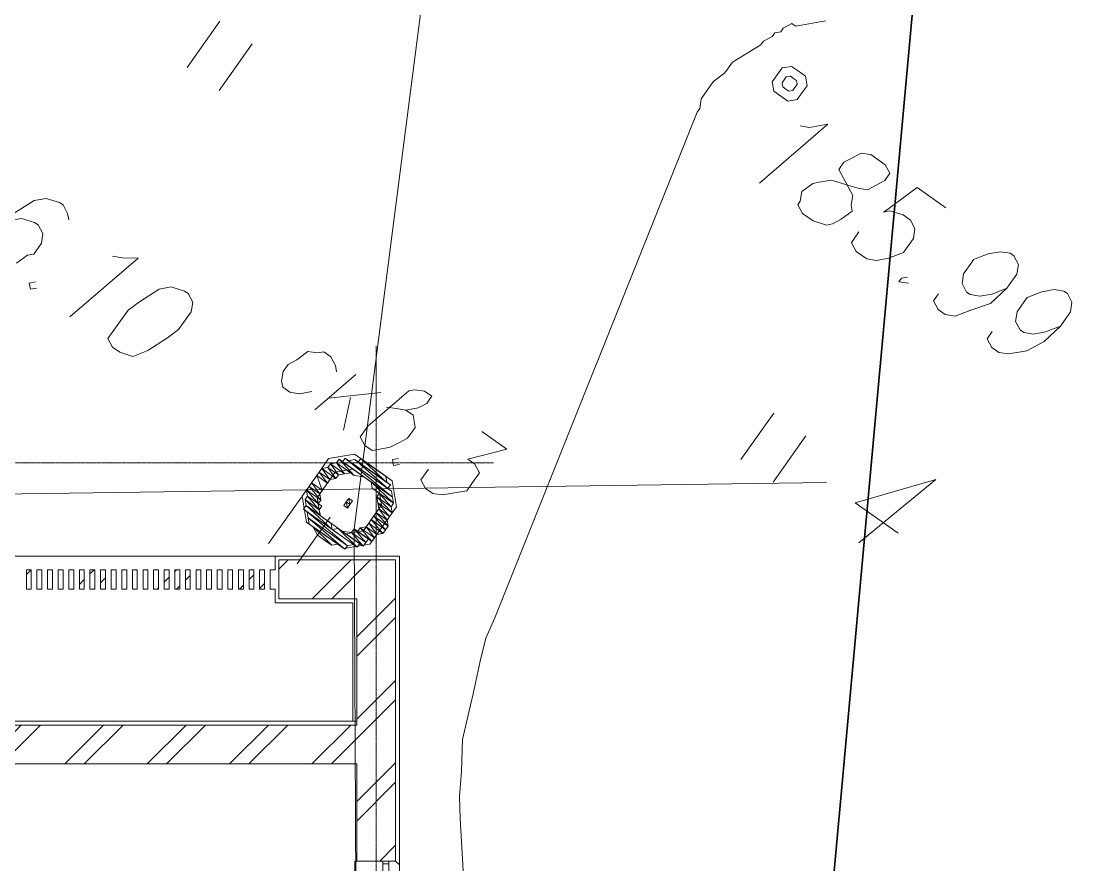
# Model space of a CAD drawing. Header units: millimetres. Extents: x -45570 to 57695, y -24100 to 57483.
# Drawn here: x 16344 to 27165, y 12560 to 21249 of the extents above; entities that cross this region are included whole.
import ezdxf

# ---------------------------------------------------------------- set-up
doc = ezdxf.new("R2010")
doc.units = ezdxf.units.MM
doc.linetypes.add('Осевая 12-2-2', pattern=[16, 12, -2, 0, -2])
for name, color, linetype, lineweight in [('A-FLOR', 8, 'Continuous', 9), ('A-GLAZ', 8, 'Continuous', 9), ('A-WALL', 8, 'Continuous', 18), ('A-WALL-PATT', 8, 'Continuous', 9), ('S-GRID', 8, 'Continuous', 9), ('НВК_ГП', 8, 'Continuous', 18), ('НВК_граница', 6, 'Continuous', 35), ('НВК_топо', 9, 'Continuous', 9)]:
    doc.layers.add(name, color=color, linetype=linetype, lineweight=lineweight)
pattern_1 = [(45, (0, 0), (-424.264, 424.264), []), (45, (0, 200), (-424.264, 424.264), [])]

# ---------------------------------------------------------------- blocks, each defined once
blk = doc.blocks.new('ТОПО')
at = {"layer": 'НВК_граница'}
blk.add_line((24623, 11483), (26187, 28597), dxfattribs=at)
blk.add_line((24623, 11483), (26187, 28597), dxfattribs=at)
at = {"layer": 'НВК_топо'}
for p, q in [((21702, 30997), (19773, 16020)), ((18054, 20770), (18392, 21248)), ((24193, 21174), (24282, 21222)), ((24282, 21222), (24318, 21196)), ((24381, 21206), (24570, 21239)), ((24570, 21239), (24632, 21249)), ((24078, 21090), (24104, 21127)), ((24104, 21127), (24167, 21137)), ((24167, 21137), (24193, 21174)), ((24318, 21196), (24381, 21206)), ((18385, 20535), (18724, 21014)), ((23670, 20826), (23963, 21005)), ((23963, 21005), (23989, 21042)), ((23989, 21042), (24078, 21090)), ((23618, 20752), (23670, 20826)), ((23477, 20631), (23592, 20716)), ((23592, 20716), (23618, 20752)), ((23399, 20521), (23451, 20594)), ((23451, 20594), (23477, 20631)), ((23347, 20447), (23399, 20521)), ((23306, 20311), (23332, 20348)), ((23332, 20348), (23347, 20447)), ((21223, 15104), (23306, 20311)), ((24653, 20186), (23948, 19580)), ((24365, 20169), (24464, 20154)), ((24464, 20154), (24653, 20186)), ((24906, 19841), (24817, 19794)), ((24995, 19889), (24906, 19841)), ((25094, 19874), (24995, 19889)), ((25242, 19769), (25094, 19874)), ((24817, 19794), (24765, 19720)), ((24765, 19720), (24813, 19631)), ((25289, 19681), (25242, 19769)), ((24498, 19577), (24561, 19588)), ((24561, 19588), (24687, 19610)), ((24687, 19610), (24823, 19568)), ((24813, 19631), (24860, 19542)), ((25148, 19559), (25237, 19607)), ((25237, 19607), (25289, 19681)), ((24368, 19394), (24384, 19493)), ((24384, 19493), (24498, 19577)), ((24823, 19568), (24960, 19527)), ((24860, 19542), (24908, 19454)), ((24960, 19527), (25059, 19512)), ((25059, 19512), (25148, 19559)), ((25573, 19535), (25228, 19282)), ((25867, 19327), (25573, 19535)), ((16478, 19400), (16274, 19269)), ((16603, 19422), (16478, 19400)), ((16740, 19381), (16603, 19422)), ((16777, 19355), (16740, 19381)), ((24342, 19357), (24368, 19394)), ((24908, 19454), (24892, 19354)), ((16824, 19266), (16777, 19355)), ((16835, 19203), (16824, 19266)), ((24390, 19268), (24342, 19357)), ((24500, 19190), (24390, 19268)), ((24903, 19291), (24788, 19207)), ((24892, 19354), (24903, 19291)), ((25228, 19282), (25291, 19293)), ((25291, 19293), (25427, 19252)), ((16348, 19216), (16222, 19195)), ((16484, 19175), (16348, 19216)), ((16521, 19149), (16484, 19175)), ((24637, 19148), (24500, 19190)), ((24699, 19159), (24637, 19148)), ((24788, 19207), (24699, 19159)), ((25427, 19252), (25501, 19199)), ((25501, 19199), (25548, 19111)), ((16568, 19060), (16521, 19149)), ((16553, 18961), (16568, 19060)), ((24920, 19003), (24972, 19077)), ((25548, 19111), (25533, 19011)), ((16475, 18850), (16553, 18961)), ((24894, 18966), (24920, 19003)), ((24942, 18877), (24894, 18966)), ((25533, 19011), (25455, 18901)), ((16297, 18755), (16412, 18839)), ((16412, 18839), (16475, 18850)), ((25052, 18799), (24942, 18877)), ((25429, 18864), (25277, 18806)), ((25455, 18901), (25429, 18864)), ((26152, 18794), (26304, 18852)), ((26304, 18852), (26430, 18874)), ((26430, 18874), (26529, 18858)), ((26529, 18858), (26566, 18832)), ((26566, 18832), (26614, 18743)), ((17549, 18808), (16845, 18202)), ((17287, 18828), (17387, 18812)), ((17387, 18812), (17549, 18808)), ((25152, 18784), (25052, 18799)), ((25277, 18806), (25152, 18784)), ((26048, 18647), (26126, 18757)), ((26126, 18757), (26152, 18794)), ((26614, 18743), (26598, 18644)), ((26033, 18547), (26048, 18647)), ((26598, 18644), (26494, 18497)), ((16492, 18562), (16429, 18551)), ((16429, 18551), (16440, 18489)), ((17891, 18511), (17765, 18489)), ((18028, 18469), (17891, 18511)), ((25409, 18602), (25383, 18565)), ((25383, 18565), (25483, 18550)), ((25472, 18613), (25409, 18602)), ((26080, 18458), (26033, 18547)), ((16440, 18489), (16503, 18499)), ((17765, 18489), (17562, 18357)), ((18064, 18443), (18028, 18469)), ((18112, 18355), (18064, 18443)), ((25740, 18367), (25792, 18441)), ((26117, 18432), (26080, 18458)), ((26217, 18417), (26117, 18432)), ((26342, 18438), (26217, 18417)), ((26494, 18497), (26327, 18339)), ((26494, 18497), (26342, 18438)), ((26678, 18366), (26704, 18403)), ((26704, 18403), (26856, 18461)), ((26856, 18461), (26981, 18483)), ((26981, 18483), (27081, 18468)), ((27081, 18468), (27118, 18442)), ((27118, 18442), (27165, 18353)), ((17562, 18357), (17447, 18273)), ((18097, 18255), (18112, 18355)), ((25788, 18279), (25740, 18367)), ((26327, 18339), (26113, 18270)), ((26600, 18256), (26678, 18366)), ((27165, 18353), (27150, 18253)), ((17447, 18273), (17317, 18089)), ((17966, 18071), (18097, 18255)), ((25861, 18227), (25788, 18279)), ((25961, 18211), (25861, 18227)), ((26113, 18270), (25961, 18211)), ((26585, 18156), (26600, 18256)), ((27150, 18253), (27046, 18106)), ((17317, 18089), (17239, 17979)), ((26632, 18068), (26585, 18156)), ((27046, 18106), (26879, 17948)), ((27046, 18106), (26894, 18048)), ((17239, 17979), (17286, 17890)), ((17648, 17855), (17852, 17987)), ((17852, 17987), (17966, 18071)), ((26292, 17977), (26344, 18051)), ((26340, 17888), (26292, 17977)), ((26669, 18042), (26632, 18068)), ((26769, 18026), (26669, 18042)), ((26894, 18048), (26769, 18026)), ((17286, 17890), (17360, 17838)), ((26413, 17836), (26340, 17888)), ((26879, 17948), (26701, 17853)), ((17360, 17838), (17496, 17796)), ((17496, 17796), (17648, 17855)), ((19183, 17762), (19094, 17714)), ((19298, 17846), (19183, 17762)), ((19398, 17831), (19298, 17846)), ((19461, 17842), (19398, 17831)), ((19534, 17790), (19461, 17842)), ((19582, 17701), (19534, 17790)), ((26513, 17821), (26413, 17836)), ((26701, 17853), (26513, 17821)), ((19042, 17641), (19027, 17541)), ((19094, 17714), (19042, 17641)), ((19593, 17638), (19582, 17701)), ((19027, 17541), (19038, 17478)), ((19792, 17608), (19369, 17244)), ((19038, 17478), (19111, 17426)), ((19111, 17426), (19211, 17411)), ((19211, 17411), (19337, 17433)), ((20049, 17425), (19510, 17365)), ((20337, 17442), (19915, 17079)), ((20400, 17453), (20337, 17442)), ((20500, 17438), (20400, 17453)), ((20573, 17386), (20500, 17438)), ((19735, 17372), (19663, 17036)), ((20521, 17312), (20547, 17349)), ((20547, 17349), (20573, 17386)), ((20108, 17274), (20207, 17258)), ((20207, 17258), (20307, 17243)), ((20307, 17243), (20432, 17265)), ((20380, 17191), (20307, 17243)), ((20432, 17265), (20521, 17312)), ((23757, 16734), (24095, 17213)), ((20391, 17128), (20380, 17191)), ((20402, 17065), (20391, 17128)), ((19863, 17005), (19837, 16969)), ((19915, 17079), (19863, 17005)), ((20324, 16955), (20402, 17065)), ((21088, 17021), (21346, 16839)), ((19837, 16969), (19884, 16880)), ((20146, 16860), (20235, 16907)), ((20235, 16907), (20324, 16955)), ((24088, 16500), (24426, 16978)), ((19884, 16880), (19958, 16828)), ((19958, 16828), (20020, 16838)), ((20020, 16838), (20146, 16860)), ((21346, 16839), (20943, 16738)), ((19503, 16653), (19529, 16689)), ((19529, 16689), (19591, 16700)), ((19676, 16585), (19529, 16689)), ((19529, 16689), (19676, 16585)), ((19676, 16585), (19529, 16689)), ((19676, 16585), (19529, 16689)), ((19529, 16689), (19676, 16585)), ((19676, 16585), (19529, 16689)), ((19529, 16689), (19613, 16575)), ((19529, 16689), (19613, 16575)), ((19591, 16700), (19618, 16737)), ((19775, 16570), (19591, 16700)), ((19775, 16570), (19591, 16700)), ((19591, 16700), (19775, 16570)), ((19591, 16700), (19775, 16570)), ((19775, 16570), (19591, 16700)), ((19739, 16596), (19591, 16700)), ((19591, 16700), (19739, 16596)), ((19739, 16596), (19591, 16700)), ((19591, 16700), (19775, 16570)), ((19739, 16596), (19591, 16700)), ((19591, 16700), (19676, 16585)), ((19591, 16700), (19676, 16585)), ((19654, 16711), (19618, 16737)), ((19618, 16737), (20169, 16347)), ((19875, 16555), (19618, 16737)), ((19618, 16737), (19875, 16555)), ((19875, 16555), (19618, 16737)), ((19618, 16737), (19912, 16529)), ((19875, 16555), (19618, 16737)), ((19618, 16737), (19775, 16570)), ((19618, 16737), (19775, 16570)), ((19654, 16711), (19680, 16748)), ((20169, 16347), (19654, 16711)), ((20169, 16347), (19654, 16711)), ((19654, 16711), (20169, 16347)), ((20169, 16347), (19654, 16711)), ((20159, 16409), (19680, 16748)), ((19680, 16748), (19717, 16722)), ((20159, 16409), (19680, 16748)), ((19680, 16748), (20169, 16347)), ((19680, 16748), (20169, 16347)), ((19717, 16722), (19780, 16733)), ((20122, 16435), (19717, 16722)), ((20122, 16435), (19717, 16722)), ((19717, 16722), (20159, 16409)), ((19717, 16722), (20159, 16409)), ((20148, 16472), (19780, 16733)), ((19780, 16733), (19817, 16706)), ((20148, 16472), (19780, 16733)), ((19780, 16733), (20122, 16435)), ((19780, 16733), (20122, 16435)), ((19817, 16706), (19843, 16743)), ((20111, 16498), (19817, 16706)), ((20111, 16498), (19817, 16706)), ((19817, 16706), (20148, 16472)), ((19817, 16706), (20148, 16472)), ((20100, 16561), (19843, 16743)), ((19843, 16743), (19916, 16691)), ((20100, 16561), (19843, 16743)), ((19843, 16743), (20111, 16498)), ((19843, 16743), (20111, 16498)), ((20027, 16613), (19916, 16691)), ((19916, 16691), (19990, 16639)), ((20064, 16587), (19916, 16691)), ((19916, 16691), (20064, 16587)), ((20064, 16587), (19916, 16691)), ((19916, 16691), (20027, 16613)), ((20064, 16587), (19916, 16691)), ((19916, 16691), (20100, 16561)), ((19916, 16691), (20100, 16561)), ((20230, 16745), (20168, 16734)), ((20168, 16734), (20178, 16671)), ((20178, 16671), (20241, 16682)), ((20943, 16738), (21017, 16686)), ((21017, 16686), (21064, 16597)), ((19336, 16495), (19388, 16568)), ((19388, 16568), (19414, 16605)), ((19498, 16490), (19388, 16568)), ((19498, 16490), (19388, 16568)), ((19388, 16568), (19498, 16490)), ((19388, 16568), (19498, 16490)), ((19498, 16490), (19388, 16568)), ((19498, 16490), (19388, 16568)), ((19388, 16568), (19446, 16417)), ((19388, 16568), (19446, 16417)), ((19414, 16605), (19440, 16642)), ((19524, 16527), (19414, 16605)), ((19524, 16527), (19414, 16605)), ((19414, 16605), (19498, 16490)), ((19414, 16605), (19498, 16490)), ((19440, 16642), (19503, 16653)), ((19587, 16538), (19440, 16642)), ((19587, 16538), (19440, 16642)), ((19440, 16642), (19587, 16538)), ((19440, 16642), (19587, 16538)), ((19587, 16538), (19440, 16642)), ((19587, 16538), (19440, 16642)), ((19440, 16642), (19524, 16527)), ((19440, 16642), (19524, 16527)), ((19613, 16575), (19503, 16653)), ((19613, 16575), (19503, 16653)), ((19503, 16653), (19587, 16538)), ((19503, 16653), (19587, 16538)), ((19587, 16538), (19613, 16575)), ((19613, 16575), (19676, 16585)), ((19676, 16585), (19739, 16596)), ((19676, 16585), (19676, 16585)), ((19739, 16596), (19739, 16596)), ((19775, 16570), (19739, 16596)), ((19775, 16570), (19875, 16555)), ((19990, 16639), (20027, 16613)), ((20027, 16613), (20064, 16587)), ((20064, 16587), (20064, 16587)), ((20100, 16561), (20064, 16587)), ((20111, 16498), (20100, 16561)), ((20462, 16526), (20488, 16563)), ((20488, 16563), (20540, 16636)), ((21064, 16597), (20986, 16486)), ((-2296, 16121), (24638, 16497)), ((19284, 16421), (19310, 16458)), ((19310, 16458), (19336, 16495)), ((19420, 16380), (19310, 16458)), ((19420, 16380), (19310, 16458)), ((19310, 16458), (19431, 16317)), ((19310, 16458), (19431, 16317)), ((19446, 16417), (19336, 16495)), ((19446, 16417), (19336, 16495)), ((19336, 16495), (19446, 16417)), ((19336, 16495), (19446, 16417)), ((19446, 16417), (19336, 16495)), ((19446, 16417), (19336, 16495)), ((19336, 16495), (19420, 16380)), ((19336, 16495), (19420, 16380)), ((19446, 16417), (19498, 16490)), ((19498, 16490), (19524, 16527)), ((19524, 16527), (19587, 16538)), ((19875, 16555), (19875, 16555)), ((19912, 16529), (19875, 16555)), ((20169, 16347), (19912, 16529)), ((19912, 16529), (20169, 16347)), ((20169, 16347), (19912, 16529)), ((19912, 16529), (20169, 16347)), ((20169, 16347), (19912, 16529)), ((19912, 16529), (20169, 16347)), ((19912, 16529), (20169, 16347)), ((19949, 16503), (19912, 16529)), ((20169, 16347), (19949, 16503)), ((20169, 16347), (19949, 16503)), ((19949, 16503), (20180, 16284)), ((19949, 16503), (20180, 16284)), ((19959, 16440), (19949, 16503)), ((20148, 16472), (20111, 16498)), ((20122, 16435), (20148, 16472)), ((20510, 16437), (20462, 16526)), ((20986, 16486), (20934, 16413)), ((25764, 16529), (24932, 16289)), ((24971, 15875), (25764, 16529)), ((18893, 15869), (19232, 16348)), ((19268, 16322), (19294, 16358)), ((19431, 16317), (19284, 16421)), ((19431, 16317), (19284, 16421)), ((19284, 16421), (19431, 16317)), ((19284, 16421), (19431, 16317)), ((19431, 16317), (19284, 16421)), ((19431, 16317), (19284, 16421)), ((19284, 16421), (19405, 16280)), ((19284, 16421), (19405, 16280)), ((19294, 16358), (19284, 16421)), ((19405, 16280), (19294, 16358)), ((19442, 16254), (19294, 16358)), ((19294, 16358), (19442, 16254)), ((19442, 16254), (19294, 16358)), ((19294, 16358), (19405, 16280)), ((19442, 16254), (19294, 16358)), ((19294, 16358), (19415, 16217)), ((19294, 16358), (19415, 16217)), ((19420, 16380), (19446, 16417)), ((19431, 16317), (19420, 16380)), ((20180, 16284), (19959, 16440)), ((20180, 16284), (19959, 16440)), ((19959, 16440), (20180, 16284)), ((19959, 16440), (20180, 16284)), ((20033, 16388), (19959, 16440)), ((20007, 16351), (20033, 16388)), ((20154, 16247), (20007, 16351)), ((20154, 16247), (20007, 16351)), ((20007, 16351), (20165, 16184)), ((20007, 16351), (20165, 16184)), ((20018, 16288), (20007, 16351)), ((20180, 16284), (20033, 16388)), ((20180, 16284), (20033, 16388)), ((20033, 16388), (20180, 16284)), ((20033, 16388), (20180, 16284)), ((20180, 16284), (20033, 16388)), ((20180, 16284), (20033, 16388)), ((20033, 16388), (20154, 16247)), ((20033, 16388), (20154, 16247)), ((20159, 16409), (20122, 16435)), ((20169, 16347), (20159, 16409)), ((20169, 16347), (20169, 16347)), ((20180, 16284), (20169, 16347)), ((20583, 16385), (20510, 16437)), ((20683, 16370), (20583, 16385)), ((20808, 16391), (20683, 16370)), ((20934, 16413), (20808, 16391)), ((19253, 16222), (19279, 16259)), ((19415, 16217), (19268, 16322)), ((19415, 16217), (19268, 16322)), ((19268, 16322), (19426, 16155)), ((19268, 16322), (19426, 16155)), ((19279, 16259), (19268, 16322)), ((19426, 16155), (19279, 16259)), ((19463, 16129), (19279, 16259)), ((19279, 16259), (19463, 16129)), ((19279, 16259), (19463, 16129)), ((19463, 16129), (19279, 16259)), ((19463, 16129), (19279, 16259)), ((19279, 16259), (19463, 16129)), ((19463, 16129), (19279, 16259)), ((19279, 16259), (19426, 16155)), ((19537, 16077), (19279, 16259)), ((19279, 16259), (19537, 16077)), ((19537, 16077), (19279, 16259)), ((19279, 16259), (19463, 16129)), ((19537, 16077), (19279, 16259)), ((19279, 16259), (19547, 16014)), ((19279, 16259), (19547, 16014)), ((19405, 16280), (19431, 16317)), ((19405, 16280), (19442, 16254)), ((19415, 16217), (19442, 16254)), ((19442, 16254), (19442, 16254)), ((19667, 16260), (19693, 16297)), ((19704, 16234), (19667, 16260)), ((19704, 16234), (19667, 16260)), ((19667, 16260), (19704, 16234)), ((19667, 16260), (19704, 16234)), ((19704, 16234), (19667, 16260)), ((19704, 16234), (19667, 16260)), ((19667, 16260), (19704, 16234)), ((19704, 16234), (19667, 16260)), ((19667, 16260), (19704, 16234)), ((19667, 16260), (19704, 16234)), ((19704, 16234), (19667, 16260)), ((19704, 16234), (19667, 16260)), ((19667, 16260), (19704, 16234)), ((19704, 16234), (19667, 16260)), ((19667, 16260), (19704, 16234)), ((19667, 16260), (19704, 16234)), ((19704, 16234), (19667, 16260)), ((19704, 16234), (19667, 16260)), ((19667, 16260), (19704, 16234)), ((19704, 16234), (19667, 16260)), ((19667, 16260), (19704, 16234)), ((19667, 16260), (19704, 16234)), ((19704, 16234), (19667, 16260)), ((19704, 16234), (19667, 16260)), ((19667, 16260), (19704, 16234)), ((19693, 16297), (19719, 16334)), ((19730, 16271), (19693, 16297)), ((19730, 16271), (19693, 16297)), ((19693, 16297), (19730, 16271)), ((19693, 16297), (19730, 16271)), ((19730, 16271), (19693, 16297)), ((19730, 16271), (19693, 16297)), ((19693, 16297), (19730, 16271)), ((19730, 16271), (19693, 16297)), ((19693, 16297), (19730, 16271)), ((19693, 16297), (19730, 16271)), ((19730, 16271), (19693, 16297)), ((19730, 16271), (19693, 16297)), ((19693, 16297), (19730, 16271)), ((19730, 16271), (19693, 16297)), ((19693, 16297), (19730, 16271)), ((19693, 16297), (19730, 16271)), ((19730, 16271), (19693, 16297)), ((19730, 16271), (19693, 16297)), ((19693, 16297), (19730, 16271)), ((19730, 16271), (19693, 16297)), ((19693, 16297), (19730, 16271)), ((19693, 16297), (19730, 16271)), ((19730, 16271), (19693, 16297)), ((19730, 16271), (19693, 16297)), ((19693, 16297), (19730, 16271)), ((19730, 16271), (19693, 16297)), ((19693, 16297), (19730, 16271)), ((19693, 16297), (19730, 16271)), ((19730, 16271), (19693, 16297)), ((19730, 16271), (19693, 16297)), ((19693, 16297), (19730, 16271)), ((19730, 16271), (19693, 16297)), ((19693, 16297), (19730, 16271)), ((19693, 16297), (19730, 16271)), ((19730, 16271), (19693, 16297)), ((19730, 16271), (19693, 16297)), ((19693, 16297), (19730, 16271)), ((19730, 16271), (19693, 16297)), ((19693, 16297), (19730, 16271)), ((19693, 16297), (19730, 16271)), ((19730, 16271), (19693, 16297)), ((19730, 16271), (19693, 16297)), ((19693, 16297), (19730, 16271)), ((19730, 16271), (19693, 16297)), ((19693, 16297), (19730, 16271)), ((19693, 16297), (19730, 16271)), ((19730, 16271), (19693, 16297)), ((19730, 16271), (19693, 16297)), ((19693, 16297), (19730, 16271)), ((19730, 16271), (19693, 16297)), ((19693, 16297), (19704, 16234)), ((19693, 16297), (19704, 16234)), ((19704, 16234), (19730, 16271)), ((19704, 16234), (19704, 16234)), ((19704, 16234), (19704, 16234)), ((19704, 16234), (19704, 16234)), ((19704, 16234), (19704, 16234)), ((19704, 16234), (19704, 16234)), ((19756, 16308), (19719, 16334)), ((19719, 16334), (19756, 16308)), ((19719, 16334), (19756, 16308)), ((19756, 16308), (19719, 16334)), ((19756, 16308), (19719, 16334)), ((19719, 16334), (19756, 16308)), ((19756, 16308), (19719, 16334)), ((19719, 16334), (19756, 16308)), ((19719, 16334), (19756, 16308)), ((19756, 16308), (19719, 16334)), ((19756, 16308), (19719, 16334)), ((19719, 16334), (19756, 16308)), ((19756, 16308), (19719, 16334)), ((19719, 16334), (19756, 16308)), ((19719, 16334), (19756, 16308)), ((19756, 16308), (19719, 16334)), ((19756, 16308), (19719, 16334)), ((19719, 16334), (19756, 16308)), ((19756, 16308), (19719, 16334)), ((19719, 16334), (19756, 16308)), ((19719, 16334), (19756, 16308)), ((19756, 16308), (19719, 16334)), ((19756, 16308), (19719, 16334)), ((19719, 16334), (19756, 16308)), ((19756, 16308), (19719, 16334)), ((19719, 16334), (19756, 16308)), ((19719, 16334), (19756, 16308)), ((19756, 16308), (19719, 16334)), ((19756, 16308), (19719, 16334)), ((19719, 16334), (19756, 16308)), ((19756, 16308), (19719, 16334)), ((19719, 16334), (19756, 16308)), ((19719, 16334), (19756, 16308)), ((19756, 16308), (19719, 16334)), ((19756, 16308), (19719, 16334)), ((19719, 16334), (19756, 16308)), ((19756, 16308), (19719, 16334)), ((19719, 16334), (19756, 16308)), ((19756, 16308), (19719, 16334)), ((19719, 16334), (19730, 16271)), ((19719, 16334), (19730, 16271)), ((19730, 16271), (19756, 16308)), ((19730, 16271), (19730, 16271)), ((19730, 16271), (19730, 16271)), ((19730, 16271), (19730, 16271)), ((19730, 16271), (19730, 16271)), ((19730, 16271), (19730, 16271)), ((19730, 16271), (19730, 16271)), ((19730, 16271), (19730, 16271)), ((19730, 16271), (19730, 16271)), ((19730, 16271), (19730, 16271)), ((19756, 16308), (19756, 16308)), ((19756, 16308), (19756, 16308)), ((19756, 16308), (19756, 16308)), ((19756, 16308), (19756, 16308)), ((19756, 16308), (19756, 16308)), ((19756, 16308), (19756, 16308)), ((19756, 16308), (19756, 16308)), ((19756, 16308), (19756, 16308)), ((20165, 16184), (20018, 16288)), ((20165, 16184), (20018, 16288)), ((20018, 16288), (20165, 16184)), ((20018, 16288), (20165, 16184)), ((20165, 16184), (20018, 16288)), ((20165, 16184), (20018, 16288)), ((20018, 16288), (20139, 16147)), ((20018, 16288), (20139, 16147)), ((20028, 16225), (20018, 16288)), ((20154, 16247), (20180, 16284)), ((20165, 16184), (20154, 16247)), ((24932, 16289), (25374, 15977)), ((19187, 15661), (19526, 16139)), ((19547, 16014), (19253, 16222)), ((19805, 15831), (19253, 16222)), ((19253, 16222), (19805, 15831)), ((19253, 16222), (19805, 15831)), ((19290, 16196), (19253, 16222)), ((19805, 15831), (19290, 16196)), ((19768, 15858), (19290, 16196)), ((19290, 16196), (19768, 15858)), ((19768, 15858), (19290, 16196)), ((19290, 16196), (19805, 15831)), ((19768, 15858), (19290, 16196)), ((19290, 16196), (19705, 15847)), ((19290, 16196), (19705, 15847)), ((19301, 16133), (19290, 16196)), ((19705, 15847), (19301, 16133)), ((19705, 15847), (19301, 16133)), ((19301, 16133), (19679, 15810)), ((19301, 16133), (19679, 15810)), ((19311, 16070), (19301, 16133)), ((19426, 16155), (19415, 16217)), ((19426, 16155), (19463, 16129)), ((19463, 16129), (19463, 16129)), ((19463, 16129), (19537, 16077)), ((19950, 16115), (19976, 16152)), ((19976, 16152), (20002, 16189)), ((20124, 16048), (19976, 16152)), ((20124, 16048), (19976, 16152)), ((19976, 16152), (20098, 16011)), ((19976, 16152), (20098, 16011)), ((20002, 16189), (20028, 16225)), ((20113, 16111), (20002, 16189)), ((20113, 16111), (20002, 16189)), ((20002, 16189), (20124, 16048)), ((20002, 16189), (20124, 16048)), ((20139, 16147), (20028, 16225)), ((20139, 16147), (20028, 16225)), ((20028, 16225), (20113, 16111)), ((20028, 16225), (20113, 16111)), ((20113, 16111), (20139, 16147)), ((20139, 16147), (20165, 16184)), ((19679, 15810), (19311, 16070)), ((19679, 15810), (19311, 16070)), ((19311, 16070), (19642, 15836)), ((19311, 16070), (19642, 15836)), ((19348, 16044), (19311, 16070)), ((19642, 15836), (19348, 16044)), ((19606, 15862), (19348, 16044)), ((19348, 16044), (19606, 15862)), ((19606, 15862), (19348, 16044)), ((19348, 16044), (19642, 15836)), ((19606, 15862), (19348, 16044)), ((19348, 16044), (19543, 15851)), ((19348, 16044), (19543, 15851)), ((19396, 15955), (19348, 16044)), ((19537, 16077), (19537, 16077)), ((19547, 16014), (19537, 16077)), ((19547, 16014), (19610, 16024)), ((19831, 15868), (19610, 16024)), ((19610, 16024), (19647, 15998)), ((19831, 15868), (19610, 16024)), ((19610, 16024), (19805, 15831)), ((19610, 16024), (19805, 15831)), ((19747, 15983), (19773, 16020)), ((19920, 15916), (19773, 16020)), ((19773, 16020), (19809, 15994)), ((19920, 15916), (19773, 16020)), ((19773, 16020), (19894, 15879)), ((19773, 16020), (19894, 15879)), ((19773, 16020), (19875, -4591)), ((19809, 15994), (19835, 16031)), ((19835, 16031), (19898, 16041)), ((19983, 15927), (19835, 16031)), ((19983, 15927), (19835, 16031)), ((19835, 16031), (19957, 15890)), ((19835, 16031), (19957, 15890)), ((19898, 16041), (19924, 16078)), ((20009, 15963), (19898, 16041)), ((20009, 15963), (19898, 16041)), ((19898, 16041), (20009, 15963)), ((19898, 16041), (20009, 15963)), ((20009, 15963), (19898, 16041)), ((20009, 15963), (19898, 16041)), ((19898, 16041), (19983, 15927)), ((19898, 16041), (19983, 15927)), ((19924, 16078), (19950, 16115)), ((20071, 15974), (19924, 16078)), ((20071, 15974), (19924, 16078)), ((19924, 16078), (20009, 15963)), ((19924, 16078), (20009, 15963)), ((20098, 16011), (19950, 16115)), ((20098, 16011), (19950, 16115)), ((19950, 16115), (20071, 15974)), ((19950, 16115), (20071, 15974)), ((20098, 16011), (20124, 16048)), ((20124, 16048), (20113, 16111)), ((19543, 15851), (19396, 15955)), ((19506, 15877), (19396, 15955)), ((19396, 15955), (19543, 15851)), ((19506, 15877), (19396, 15955)), ((19396, 15955), (19506, 15877)), ((19396, 15955), (19506, 15877)), ((19469, 15903), (19396, 15955)), ((19805, 15831), (19547, 16014)), ((19868, 15842), (19647, 15998)), ((19647, 15998), (19747, 15983)), ((19868, 15842), (19647, 15998)), ((19647, 15998), (19831, 15868)), ((19647, 15998), (19831, 15868)), ((19894, 15879), (19747, 15983)), ((19894, 15879), (19747, 15983)), ((19747, 15983), (19894, 15879)), ((19747, 15983), (19894, 15879)), ((19894, 15879), (19747, 15983)), ((19894, 15879), (19747, 15983)), ((19747, 15983), (19868, 15842)), ((19747, 15983), (19868, 15842)), ((19957, 15890), (19809, 15994)), ((19957, 15890), (19809, 15994)), ((19809, 15994), (19920, 15916)), ((19809, 15994), (19920, 15916)), ((19894, 15879), (19920, 15916)), ((19920, 15916), (19957, 15890)), ((19957, 15890), (19983, 15927)), ((19983, 15927), (20009, 15963)), ((20009, 15963), (20071, 15974)), ((20071, 15974), (20098, 16011)), ((19506, 15877), (19469, 15903)), ((19543, 15851), (19506, 15877)), ((19543, 15851), (19606, 15862)), ((19606, 15862), (19606, 15862)), ((19642, 15836), (19606, 15862)), ((19642, 15836), (19679, 15810)), ((19679, 15810), (19705, 15847)), ((19705, 15847), (19768, 15858)), ((19768, 15858), (19768, 15858)), ((19805, 15831), (19768, 15858)), ((19805, 15831), (19831, 15868)), ((19831, 15868), (19868, 15842)), ((19868, 15842), (19894, 15879)), ((21129, 14894), (21223, 15104)), ((21073, 14658), (21129, 14894)), ((21001, 14323), (21073, 14658)), ((20944, 14087), (21001, 14323)), ((20888, 13851), (20944, 14087)), ((20879, 13526), (20888, 13851)), ((20859, 13264), (20879, 13526)), ((20865, 13038), (20859, 13264)), ((20916, 12174), (20865, 13038))]:
    blk.add_line(p, q, dxfattribs=at)
for points in [[(24349, 20732), (24278, 20782), (24180, 20766), (24129, 20694)], [(24129, 20694), (24079, 20623), (24096, 20525), (24167, 20475)], [(24297, 20658), (24267, 20680), (24224, 20673), (24203, 20642)], [(24387, 20512), (24437, 20583), (24420, 20682), (24349, 20732)], [(24203, 20642), (24181, 20612), (24189, 20570), (24219, 20548)], [(24219, 20548), (24250, 20527), (24292, 20534), (24313, 20564)], [(24313, 20564), (24335, 20595), (24328, 20637), (24297, 20658)], [(24167, 20475), (24238, 20424), (24337, 20441), (24387, 20512)], [(19972, 16652), (19778, 16789), (19511, 16743), (19375, 16550)], [(19893, 16542), (19761, 16635), (19579, 16604), (19485, 16472)], [(20074, 16055), (20210, 16248), (20165, 16516), (19972, 16652)], [(19375, 16550), (19238, 16357), (19284, 16090), (19477, 15953)], [(19485, 16472), (19392, 16340), (19423, 16157), (19555, 16064)], [(19963, 16133), (20057, 16266), (20026, 16448), (19893, 16542)], [(19555, 16064), (19687, 15970), (19870, 16001), (19963, 16133)], [(19477, 15953), (19670, 15817), (19937, 15862), (20074, 16055)]]:
    blk.add_lwpolyline(points, dxfattribs=at)
blk = doc.blocks.new('INT 20 Окно Прямоугольник 1ст - INT 20 Окно Прямоугольник 1ст 1000-3000h-1568821-ГП')
at = {"layer": 'A-GLAZ'}
for p, q in [((460, 240), (-460, 240)), ((-500, 130), (-400, 130)), ((-470, 130), (-500, 130)), ((-470, 70), (-470, 130)), ((-400, 130), (-470, 130)), ((-470, 130), (-470, 70)), ((400, 130), (500, 130)), ((470, 130), (400, 130)), ((500, 130), (470, 130)), ((470, 130), (470, 70)), ((470, 70), (470, 130)), ((-500, 70), (-470, 70)), ((-400, 70), (-500, 70)), ((-470, 70), (-400, 70)), ((500, 70), (400, 70)), ((400, 70), (470, 70)), ((470, 70), (500, 70)), ((-500, -200), (-500, -220)), ((500, -220), (500, -200)), ((-500, -220), (500, -220))]:
    blk.add_line(p, q, dxfattribs=at)
blk = doc.blocks.new('ГП01')
at = {"layer": 'A-WALL-PATT', "lineweight": 9}
h = blk.add_hatch(dxfattribs=at)
h.set_pattern_fill('FP_2', color=256, style=0, pattern_type=2)
h.set_pattern_definition(pattern_1)
h.paths.add_polyline_path([(21968, 19973), (22368, 19973), (22368, 20373), (21168, 20373), (21168, 19973), (21278, 19973)])
h = blk.add_hatch(dxfattribs=at)
h.set_pattern_fill('FP_2', color=256, style=0, pattern_type=2)
h.set_pattern_definition(pattern_1)
h.paths.add_polyline_path([(18567, 20073), (18617, 20073), (18617, 20273), (18567, 20273)])
h = blk.add_hatch(dxfattribs=at)
h.set_pattern_fill('FP_2', color=256, style=0, pattern_type=2)
h.set_pattern_definition(pattern_1)
h.paths.add_polyline_path([(19004, 20073), (19054, 20073), (19054, 20273), (19004, 20273)])
h = blk.add_hatch(dxfattribs=at)
h.set_pattern_fill('FP_2', color=256, style=0, pattern_type=2)
h.set_pattern_definition(pattern_1)
h.paths.add_polyline_path([(19113, 20073), (19163, 20073), (19163, 20273), (19113, 20273)])
h = blk.add_hatch(dxfattribs=at)
h.set_pattern_fill('FP_2', color=256, style=0, pattern_type=2)
h.set_pattern_definition(pattern_1)
h.paths.add_polyline_path([(19222, 20073), (19272, 20073), (19272, 20273), (19222, 20273)])
h = blk.add_hatch(dxfattribs=at)
h.set_pattern_fill('FP_2', color=256, style=0, pattern_type=2)
h.set_pattern_definition(pattern_1)
h.paths.add_polyline_path([(19331, 20073), (19381, 20073), (19381, 20273), (19331, 20273)])
h = blk.add_hatch(dxfattribs=at)
h.set_pattern_fill('FP_2', color=256, style=0, pattern_type=2)
h.set_pattern_definition(pattern_1)
h.paths.add_polyline_path([(19877, 20073), (19927, 20073), (19927, 20273), (19877, 20273)])
h = blk.add_hatch(dxfattribs=at)
h.set_pattern_fill('FP_2', color=256, style=0, pattern_type=2)
h.set_pattern_definition(pattern_1)
h.paths.add_polyline_path([(19986, 20073), (20036, 20073), (20036, 20273), (19986, 20273)])
h = blk.add_hatch(dxfattribs=at)
h.set_pattern_fill('FP_2', color=256, style=0, pattern_type=2)
h.set_pattern_definition(pattern_1)
h.paths.add_polyline_path([(20096, 20073), (20146, 20073), (20146, 20273), (20096, 20273)])
h = blk.add_hatch(dxfattribs=at)
h.set_pattern_fill('FP_2', color=256, style=0, pattern_type=2)
h.set_pattern_definition(pattern_1)
h.paths.add_polyline_path([(20205, 20073), (20255, 20073), (20255, 20273), (20205, 20273)])
h = blk.add_hatch(dxfattribs=at)
h.set_pattern_fill('FP_2', color=256, style=0, pattern_type=2)
h.set_pattern_definition(pattern_1)
h.paths.add_polyline_path([(20751, 20073), (20801, 20073), (20801, 20273), (20751, 20273)])
h = blk.add_hatch(dxfattribs=at)
h.set_pattern_fill('FP_2', color=256, style=0, pattern_type=2)
h.set_pattern_definition(pattern_1)
h.paths.add_polyline_path([(20860, 20073), (20910, 20073), (20910, 20273), (20860, 20273)])
h = blk.add_hatch(dxfattribs=at)
h.set_pattern_fill('FP_2', color=256, style=0, pattern_type=2)
h.set_pattern_definition(pattern_1)
h.paths.add_polyline_path([(20969, 20073), (21019, 20073), (21019, 20273), (20969, 20273)])
h = blk.add_hatch(dxfattribs=at)
h.set_pattern_fill('FP_2', color=256, style=0, pattern_type=2)
h.set_pattern_definition(pattern_1)
h.paths.add_polyline_path([(22368, 18673), (22368, 19973), (21968, 19973), (21968, 18673)])
h = blk.add_hatch(dxfattribs=at)
h.set_pattern_fill('FP_2', color=256, style=0, pattern_type=2)
h.set_pattern_definition(pattern_1)
h.paths.add_polyline_path([(21968, 18273), (21968, 18673), (14568, 18673), (14568, 18273), (21278, 18273)])
h = blk.add_hatch(dxfattribs=at)
h.set_pattern_fill('FP_2', color=256, style=0, pattern_type=2)
h.set_pattern_definition(pattern_1)
h.paths.add_polyline_path([(22129, 5973), (22368, 5973), (22368, 14148), (21968, 14148), (21968, 5973)])
h.paths.add_polyline_path([(21968, 15248), (22368, 15248), (22368, 16273), (21968, 16273), (21968, 16199)])
h.paths.add_polyline_path([(21968, 17273), (22368, 17273), (22368, 18673), (21968, 18673), (21968, 17806)])
at = {"layer": 'A-FLOR'}
blk.add_line((21128, 20413), (15008, 20413), dxfattribs=at)
at = {"layer": 'A-WALL', "lineweight": 18}
for p, q in [((21128, 20413), (21128, 20273)), ((22408, 20413), (21128, 20413)), ((22368, 20373), (21168, 20373)), ((21168, 20373), (21168, 19973)), ((22368, 17273), (22368, 20373)), ((22408, 17233), (22408, 20413)), ((18567, 20273), (18567, 20073)), ((18617, 20273), (18567, 20273)), ((18617, 20073), (18617, 20273)), ((18676, 20273), (18676, 20073)), ((18726, 20273), (18676, 20273)), ((18726, 20073), (18726, 20273)), ((18785, 20273), (18785, 20073)), ((18835, 20273), (18785, 20273)), ((18835, 20073), (18835, 20273)), ((18895, 20273), (18895, 20073)), ((18945, 20273), (18895, 20273)), ((18945, 20073), (18945, 20273)), ((19004, 20273), (19004, 20073)), ((19054, 20273), (19004, 20273)), ((19054, 20073), (19054, 20273)), ((19113, 20273), (19113, 20073)), ((19163, 20273), (19113, 20273)), ((19163, 20073), (19163, 20273)), ((19222, 20273), (19222, 20073)), ((19272, 20273), (19222, 20273)), ((19272, 20073), (19272, 20273)), ((19331, 20273), (19331, 20073)), ((19381, 20273), (19331, 20273)), ((19381, 20073), (19381, 20273)), ((19440, 20273), (19440, 20073)), ((19490, 20273), (19440, 20273)), ((19490, 20073), (19490, 20273)), ((19550, 20273), (19550, 20073)), ((19600, 20273), (19550, 20273)), ((19600, 20073), (19600, 20273)), ((19659, 20273), (19659, 20073)), ((19709, 20273), (19659, 20273)), ((19709, 20073), (19709, 20273)), ((19768, 20273), (19768, 20073)), ((19818, 20273), (19768, 20273)), ((19818, 20073), (19818, 20273)), ((19877, 20273), (19877, 20073)), ((19927, 20273), (19877, 20273)), ((19927, 20073), (19927, 20273)), ((19986, 20273), (19986, 20073)), ((20036, 20273), (19986, 20273)), ((20036, 20073), (20036, 20273)), ((20096, 20273), (20096, 20073)), ((20146, 20273), (20096, 20273)), ((20146, 20073), (20146, 20273)), ((20205, 20273), (20205, 20073)), ((20255, 20273), (20205, 20273)), ((20255, 20073), (20255, 20273)), ((20314, 20273), (20314, 20073)), ((20364, 20273), (20314, 20273)), ((20364, 20073), (20364, 20273)), ((20423, 20273), (20423, 20073)), ((20473, 20273), (20423, 20273)), ((20473, 20073), (20473, 20273)), ((20532, 20273), (20532, 20073)), ((20582, 20273), (20532, 20273)), ((20582, 20073), (20582, 20273)), ((20641, 20273), (20641, 20073)), ((20691, 20273), (20641, 20273)), ((20691, 20073), (20691, 20273)), ((20751, 20273), (20751, 20073)), ((20801, 20273), (20751, 20273)), ((20801, 20073), (20801, 20273)), ((20860, 20273), (20860, 20073)), ((20910, 20273), (20860, 20273)), ((20910, 20073), (20910, 20273)), ((20969, 20273), (20969, 20073)), ((21019, 20273), (20969, 20273)), ((21019, 20073), (21019, 20273)), ((21078, 20273), (21078, 20073)), ((21128, 20273), (21078, 20273)), ((18567, 20073), (18617, 20073)), ((18676, 20073), (18726, 20073)), ((18785, 20073), (18835, 20073)), ((18895, 20073), (18945, 20073)), ((19004, 20073), (19054, 20073)), ((19113, 20073), (19163, 20073)), ((19222, 20073), (19272, 20073)), ((19331, 20073), (19381, 20073)), ((19440, 20073), (19490, 20073)), ((19550, 20073), (19600, 20073)), ((19659, 20073), (19709, 20073)), ((19768, 20073), (19818, 20073)), ((19877, 20073), (19927, 20073)), ((19986, 20073), (20036, 20073)), ((20096, 20073), (20146, 20073)), ((20205, 20073), (20255, 20073)), ((20314, 20073), (20364, 20073)), ((20423, 20073), (20473, 20073)), ((20532, 20073), (20582, 20073)), ((20641, 20073), (20691, 20073)), ((20751, 20073), (20801, 20073)), ((20860, 20073), (20910, 20073)), ((20969, 20073), (21019, 20073)), ((21078, 20073), (21128, 20073)), ((21128, 20073), (21128, 19933)), ((21128, 19933), (21928, 19933)), ((21168, 19973), (21968, 19973)), ((21928, 19933), (21928, 18713)), ((21968, 19973), (21968, 18673)), ((21968, 18673), (14968, 18673)), ((21968, 18713), (15008, 18713)), ((14568, 18273), (21968, 18273)), ((21968, 18273), (21968, 17273)), ((21968, 17273), (22368, 17273)), ((22368, 17273), (22408, 17233))]:
    blk.add_line(p, q, dxfattribs=at)
at = {"layer": 'S-GRID', "color": 251, "linetype": 'Осевая 12-2-2', "true_color": 0x646464}
for p, q in [((22168, 22575), (22168, 1031)), ((23376, 21373), (-3517, 21373))]:
    blk.add_line(p, q, dxfattribs=at)
at = {"layer": 'A-GLAZ', "rotation": 269.9999999999999}
blk.add_blockref('INT 20 Окно Прямоугольник 1ст - INT 20 Окно Прямоугольник 1ст 1000-3000h-1568821-ГП', (22168, 16773), dxfattribs=at)

msp = doc.modelspace()

# ---------------------------------------------------------------- block references
at = {"layer": 'НВК_ГП'}
msp.add_blockref('ГП01', (-2168, -4673), dxfattribs=at)
at = {"layer": 'НВК_топо'}
msp.add_blockref('ТОПО', (0, 0), dxfattribs=at)

doc.saveas('drawing.dxf')
